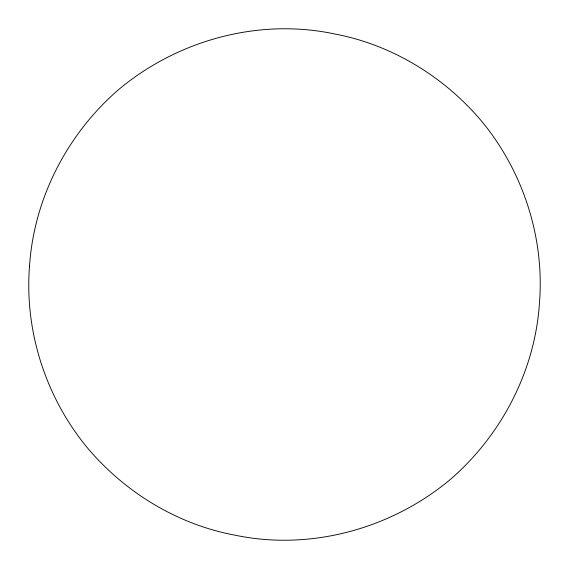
<?xml version="1.0" encoding="UTF-8"?>
<svg xmlns="http://www.w3.org/2000/svg" width="569" height="569" viewBox="0 0 569 569"><rect width="100%" height="100%" fill="white"/><g stroke="black" fill="none" stroke-linecap="round" stroke-linejoin="round"><path stroke-width="0.85" d="M29.545 265.837C24.36 330.148 45.2 395.704 85.748 445.833C123.231 491.31 176.447 524.198 234.556 535.08C310.233 551.169 391.572 528.786 450.541 479.262C501.602 435.086 535.016 370.725 539.455 303.163C544.64 238.852 523.8 173.296 483.252 123.167C445.769 77.69 392.553 44.802 334.444 33.92C258.767 17.831 177.428 40.214 118.459 89.738C67.398 133.914 33.984 198.275 29.545 265.837"/></g></svg>
